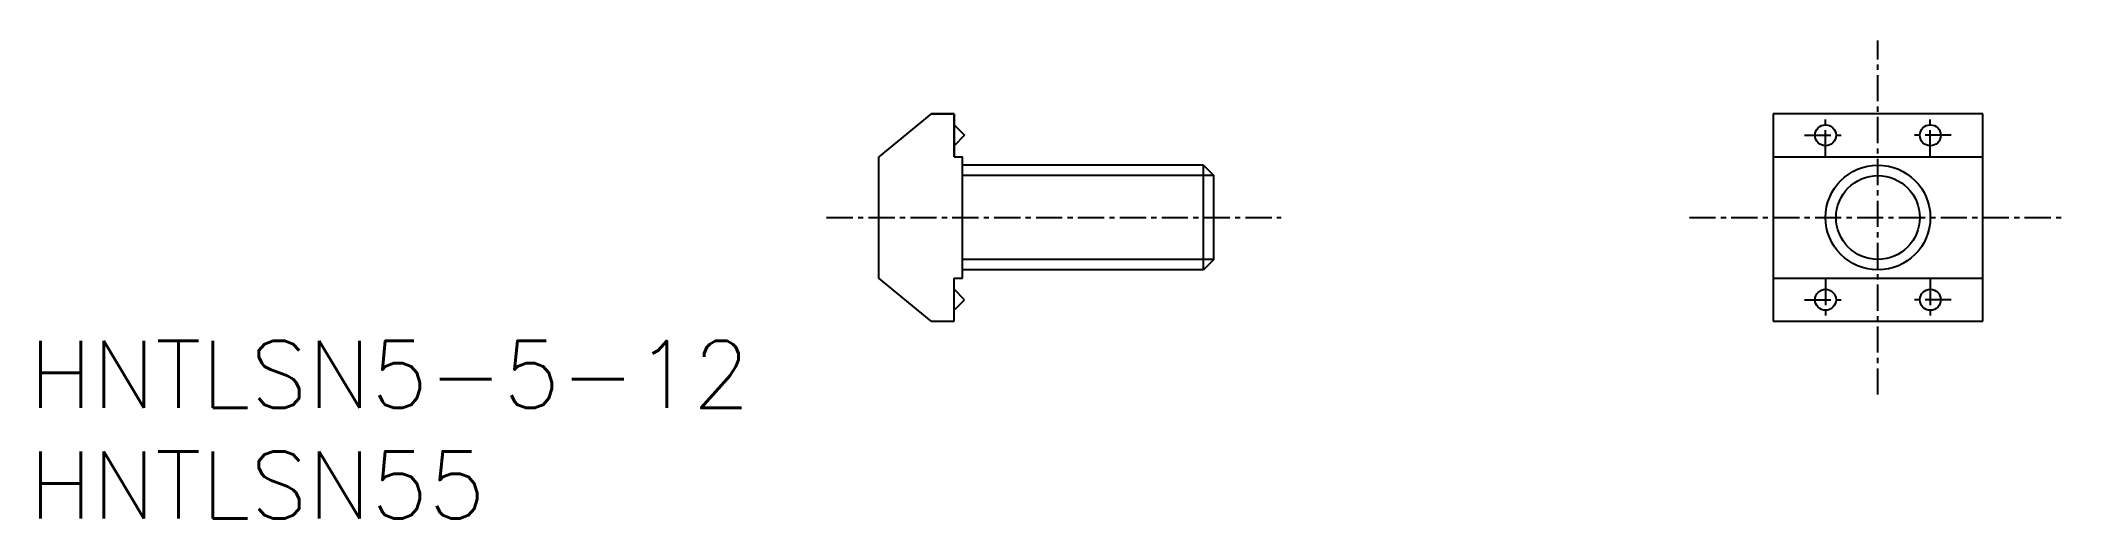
# Model space of a CAD drawing. Extents: x -87.7 to 9, y -14.4 to 8.5.
import ezdxf

# ---------------------------------------------------------------- set-up
doc = ezdxf.new("R2010")
doc.units = 0
doc.linetypes.add('CENTER', pattern=[2, 1.25, -0.25, 0.25, -0.25])
doc.layers.get('0').update_dxf_attribs({"linetype": 'CONTINUOUS'})
doc.layers.add('CENTER', color=1, linetype='CENTER')
doc.styles.get("Standard").update_dxf_attribs({"font": 'txt.shx', "bigfont": 'bigfont.shx'})

msp = doc.modelspace()

# ---------------------------------------------------------------- linework, layer by layer
at = {"color": 7, "linetype": 'CONTINUOUS'}
for p, q in [((-45.2, 4.95), (-47.7, 2.9)), ((-44.1, 4.95), (-45.2, 4.95)), ((-45.2, 4.95), (-44.1, 4.95)), ((-44.1, 2.9), (-44.1, 4.95)), ((-44.1, 4.95), (-44.1, 2.9)), ((5, 4.95), (-5, 4.95)), ((-5, 4.95), (-5, -4.95)), ((5, -4.95), (5, 4.95)), ((-44.1, 4.425), (-43.6, 3.925)), ((-43.6, 3.925), (-44.1, 3.425)), ((-47.7, -2.9), (-47.7, 2.9)), ((-44.1, 2.9), (-43.7, 2.9)), ((-43.7, -2.9), (-43.7, 2.9)), ((-32.2, 2.5), (-43.7, 2.5)), ((-32.2, 2.5), (-31.7, 2)), ((-31.7, -2), (-31.7, 2)), ((-5, 2.9), (5, 2.9)), ((-45.2, -4.95), (-47.7, -2.9)), ((-44.1, -4.95), (-44.1, -2.9)), ((-44.1, -2.9), (-43.7, -2.9)), ((-32.2, -2.5), (-43.7, -2.5)), ((-31.7, -2), (-32.2, -2.5)), ((-5, -2.9), (5, -2.9)), ((-43.6, -3.925), (-44.1, -3.425)), ((-44.1, -4.425), (-43.6, -3.925)), ((-45.2, -4.95), (-44.1, -4.95)), ((-5, -4.95), (5, -4.95))]:
    msp.add_line(p, q, dxfattribs=at)
at = {"color": 3, "linetype": 'CONTINUOUS'}
for p, q in [((-31.7, 2), (-43.7, 2)), ((-32.2, -2.5), (-32.2, 2.5)), ((-31.7, -2), (-43.7, -2))]:
    msp.add_line(p, q, dxfattribs=at)
at = {"color": 7, "linetype": 'CONTINUOUS'}
for centre, radius in [((-2.5, 3.925), 0.5), ((2.5, 3.925), 0.5), ((0, 0), 2), ((-2.5, -3.925), 0.5), ((2.5, -3.925), 0.5)]:
    msp.add_circle(centre, radius, dxfattribs=at)
at = {"color": 3, "linetype": 'CONTINUOUS'}
msp.add_circle((0, 0), 2.5, dxfattribs=at)
at = {"layer": 'CENTER', "color": 1, "linetype": 'CENTER'}
for p, q in [((0, -8.45), (0, 8.45)), ((-2.5, 2.925), (-2.5, 4.925)), ((2.5, 2.925), (2.5, 4.925)), ((-3.5, 3.925), (-1.5, 3.925)), ((3.5, 3.925), (1.5, 3.925)), ((-50.191, 0), (-28.491, 0)), ((-9, 0), (9, 0)), ((-2.5, -2.925), (-2.5, -4.925)), ((2.5, -2.925), (2.5, -4.925)), ((-3.5, -3.925), (-1.5, -3.925)), ((3.5, -3.925), (1.5, -3.925))]:
    msp.add_line(p, q, dxfattribs=at)

# ---------------------------------------------------------------- texts
at = {"color": 7, "linetype": 'CONTINUOUS'}
for s, p in [('HNTLSN5-5-12', (-88.266, -9.086)), ('HNTLSN55', (-88.266, -14.365))]:
    msp.add_text(s, height=3.2, dxfattribs=at).set_placement(p)

doc.saveas('drawing.dxf')
